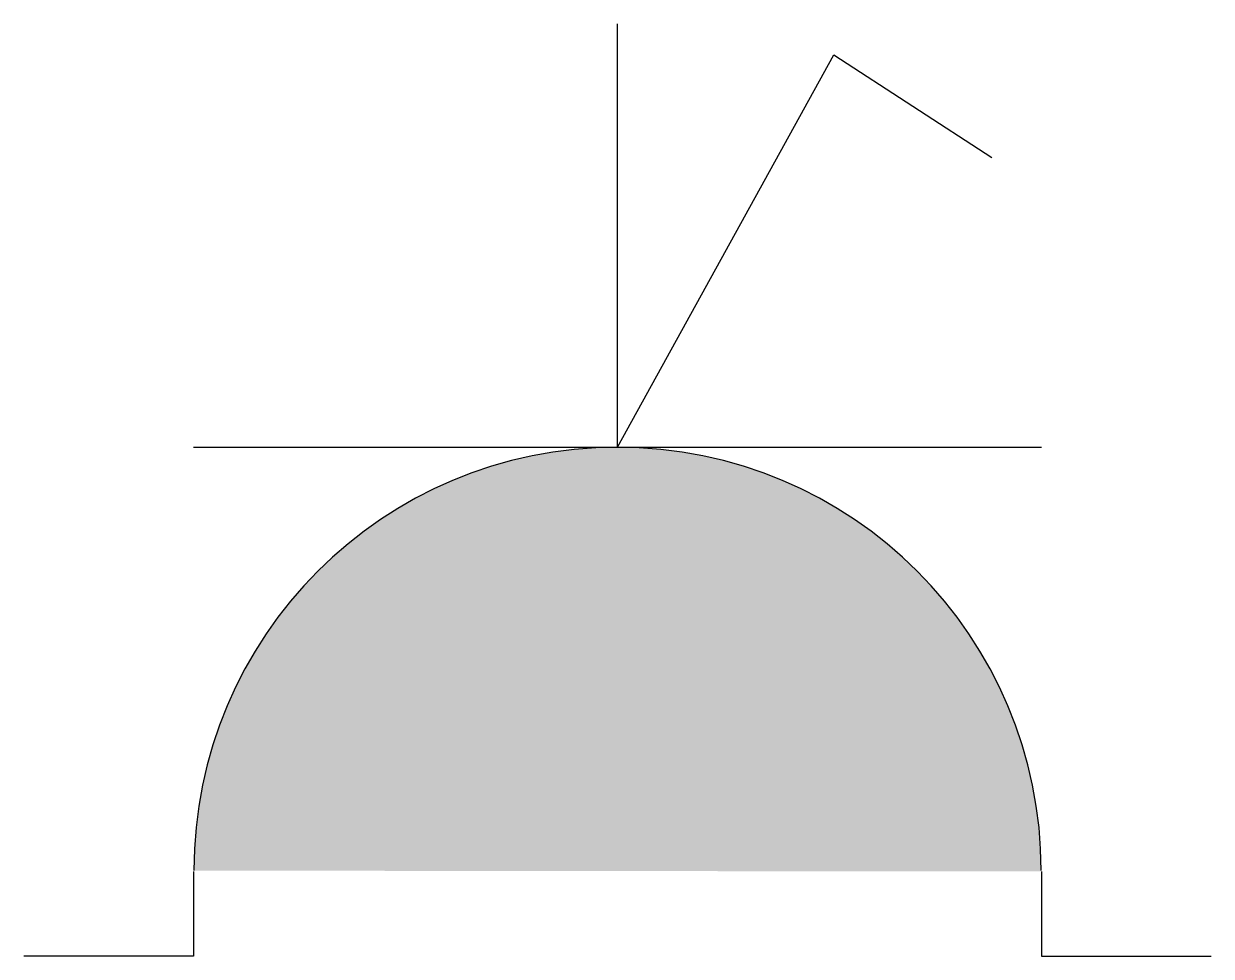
# Model space of a CAD drawing. Header units: millimetres. Extents: x -351 to 349, y 0 to 550.
import ezdxf

# ---------------------------------------------------------------- set-up
doc = ezdxf.new("R2010")
doc.units = ezdxf.units.MM

msp = doc.modelspace()

# ---------------------------------------------------------------- hatches: boundary and pattern name
msp.add_hatch(color=256).paths.add_polyline_path([(9.89, 300.39), (-12.46, 300.39, 0.401161), (-251.04, 50.89), (248.46, 50.39, 0.401742)])

# ---------------------------------------------------------------- linework, layer by layer
for p, q in [((-1.28, 300.64), (-1.28, 550.39)), ((-1.28, 300.64), (126.29, 531.96)), ((126.29, 531.96), (219.42, 471.46)), ((248.72, 300.39), (-251.28, 300.39)), ((-251.28, 50.39), (-251.28, 0.39)), ((248.72, 50.39), (248.72, 0.39)), ((-251.28, 0.39), (-351.28, 0.39)), ((248.72, 0.39), (348.72, 0.39))]:
    msp.add_line(p, q)
msp.add_arc((-1.28, 50.89), 249.75, 0, 180)

doc.saveas('drawing.dxf')
